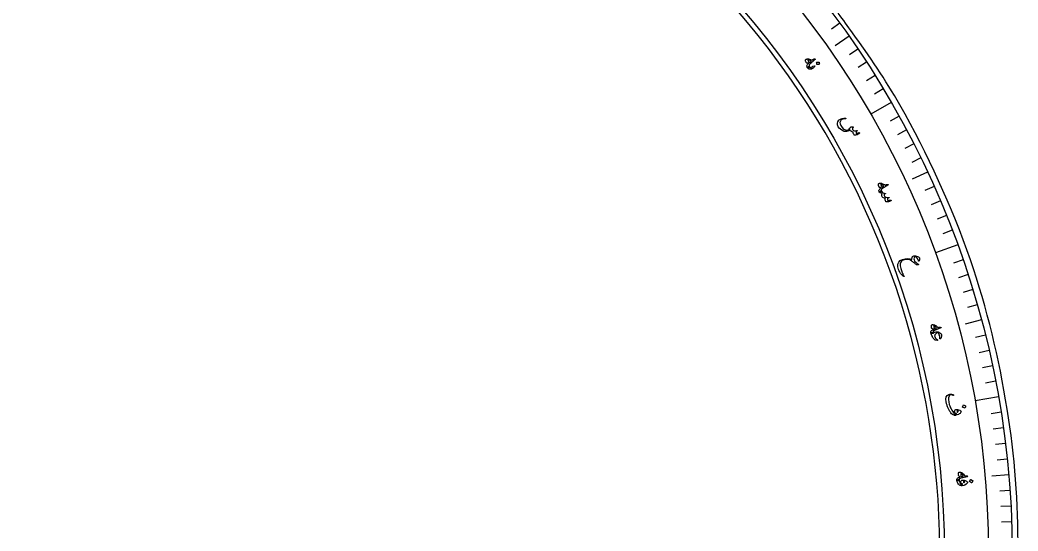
# Model space of a CAD drawing. Header units: millimetres. Extents: x -68 to 68, y -68 to 78.
# Drawn here: x -6.7 to 67.6, y 1.7 to 39.7 of the extents above; entities that cross this region are included whole.
import ezdxf

# ---------------------------------------------------------------- set-up
doc = ezdxf.new("R2010")
doc.units = ezdxf.units.MM
for name, color, linetype in [('CUT_INNER', 6, 'Continuous'), ('CUT_OUTER', 1, 'Continuous'), ('ENGRAVE', 7, 'Continuous'), ('ENGRAVE_FINE', 8, 'Continuous'), ('TEXT', 5, 'Continuous')]:
    doc.layers.add(name, color=color, linetype=linetype)

msp = doc.modelspace()

# ---------------------------------------------------------------- linework, layer by layer
at = {"layer": 'CUT_INNER'}
for centre, radius, start, end in [((0.0001, -0.0002), 61.7624, 92.285139, 12.656461), ((0.0006, 0.0004), 61.7618, 12.656028, 87.715547)]:
    msp.add_arc(centre, radius, start, end, dxfattribs=at)
at = {"layer": 'CUT_OUTER'}
for centre, radius, start, end in [((1.1734, 0.8591), 66.0457, 35.012454, 36.570241), ((13.9249, 7.7473), 51.6769, 29.748606, 36.869515), ((-2.4965, -1.5268), 70.536, 19.361312, 29.6703), ((1.6702, 0.6512), 65.8863, 8.800875, 18.775697), ((5.7894, 0.7518), 61.8025, 359.502762, 9.293012)]:
    msp.add_arc(centre, radius, start, end, dxfattribs=at)
at = {"layer": 'ENGRAVE'}
for points in [[(55.0108, 38.519), (53.9768, 37.795)], [(58.1586, 33.5779), (56.6282, 32.6943)], [(60.8638, 28.3812), (59.7198, 27.8478)], [(63.1058, 22.9686), (61.4452, 22.3642)], [(64.8675, 17.3812), (63.6482, 17.0545)], [(66.1355, 11.6615), (64.3952, 11.3546)], [(66.9002, 5.853), (65.6428, 5.743)]]:
    msp.add_lwpolyline(points, dxfattribs=at)
for radius in [67.1557, 65.3886, 62.1068]:
    msp.add_circle((0, 0), radius, dxfattribs=at)
at = {"layer": 'ENGRAVE_FINE'}
for points in [[(54.3301, 39.4732), (53.7174, 39.028)], [(55.6746, 37.553), (55.0468, 37.1295)], [(56.3216, 36.5756), (55.6864, 36.1632)], [(56.9513, 35.5871), (56.309, 35.1858)], [(57.5637, 34.5878), (56.9145, 34.1977)], [(58.7357, 32.5578), (58.0733, 32.1906)], [(59.295, 31.5277), (58.6263, 31.1722)], [(59.8362, 30.4881), (59.1614, 30.1442)], [(60.3592, 29.4391), (59.6785, 29.1071)], [(61.3498, 27.3147), (60.658, 27.0067)], [(61.8172, 26.2398), (61.12, 25.9439)], [(62.2657, 25.157), (61.5635, 24.8733)], [(62.6953, 24.0665), (61.9882, 23.7951)], [(63.497, 21.8638), (62.7809, 21.6172)], [(63.8689, 20.7523), (63.1486, 20.5182)], [(64.2214, 19.6344), (63.4971, 19.413)], [(64.5543, 18.5106), (63.8262, 18.3019)], [(65.1609, 16.2464), (64.4261, 16.0632)], [(65.4346, 15.1068), (64.6966, 14.9364)], [(65.6882, 13.9625), (64.9474, 13.805)], [(65.9219, 12.8139), (65.1785, 12.6694)], [(66.329, 10.5055), (65.5809, 10.387)], [(66.5022, 9.3463), (65.7522, 9.2409)], [(66.6552, 8.1842), (65.9035, 8.0919)], [(66.7879, 7.0197), (66.0347, 6.9405)], [(66.9922, 4.6845), (66.2367, 4.6317)], [(67.0637, 3.5147), (66.3074, 3.475)], [(67.1148, 2.3437), (66.358, 2.3173)]]:
    msp.add_lwpolyline(points, dxfattribs=at)
at = {"layer": 'TEXT'}
for points in [[(52.4758, 36.8101), (52.4918, 36.8077), (52.4981, 36.8013), (52.4944, 36.7909), (52.4809, 36.7765), (52.4721, 36.7687), (52.46, 36.7578), (52.4446, 36.7437), (52.426, 36.7265), (52.4039, 36.7061), (52.378, 36.6824), (52.3483, 36.6555), (52.3148, 36.6254), (52.2818, 36.5958), (52.2523, 36.5693), (52.2263, 36.5459), (52.2037, 36.5257), (52.1845, 36.5087), (52.1691, 36.4949), (52.1572, 36.4843), (52.149, 36.4771), (52.0981, 36.4297), (52.0623, 36.3877), (52.0415, 36.351), (52.0356, 36.3196), (52.0374, 36.3016), (52.0435, 36.2827), (52.0541, 36.2628), (52.069, 36.242), (52.0756, 36.2281), (52.0762, 36.2143), (52.0707, 36.2005), (52.059, 36.1869), (52.0428, 36.1736), (52.0251, 36.1621), (52.0058, 36.1524), (51.985, 36.1446), (51.9659, 36.1397), (51.9503, 36.1382), (51.9382, 36.1399), (51.9296, 36.1449), (51.9018, 36.1855), (51.885, 36.2254), (51.8789, 36.2645), (51.8837, 36.303), (51.901, 36.3447), (51.9306, 36.3898), (51.9725, 36.4384), (52.0267, 36.4905), (51.9744, 36.4863), (51.9297, 36.488), (51.8928, 36.4957), (51.8634, 36.5093), (51.8456, 36.5245), (51.8284, 36.5451), (51.8118, 36.5709), (51.7957, 36.602), (51.7813, 36.6367), (51.7715, 36.6673), (51.7662, 36.694), (51.7654, 36.7167), (51.7692, 36.7381), (51.7765, 36.7557), (51.7874, 36.7695), (51.8019, 36.7795), (51.8223, 36.7887), (51.8464, 36.7967), (51.8742, 36.8035), (51.9058, 36.8093), (51.9383, 36.8138), (51.9649, 36.8164), (51.9856, 36.8172), (52.0004, 36.8161), (52.0689, 36.8003), (52.1377, 36.7788), (52.207, 36.7518), (52.2767, 36.7191), (52.3049, 36.742), (52.3295, 36.7614), (52.3504, 36.7774), (52.3677, 36.79), (52.383, 36.7994), (52.3979, 36.806), (52.4126, 36.8098), (52.4269, 36.8107)], [(52.1901, 36.6421), (52.1314, 36.6847), (52.0743, 36.7156), (52.0188, 36.7348), (51.9648, 36.7423), (51.9589, 36.7412), (51.9549, 36.7382), (51.9528, 36.7334), (51.9526, 36.7268), (51.9571, 36.7058), (51.9642, 36.6847), (51.9738, 36.6633), (51.986, 36.6418), (52.0008, 36.62), (52.0182, 36.5981), (52.0382, 36.5759), (52.0608, 36.5536), (52.0648, 36.5505), (52.0699, 36.5479), (52.0762, 36.5458), (52.0835, 36.5442), (52.0955, 36.554), (52.1079, 36.5645), (52.1207, 36.5757), (52.1338, 36.5875), (52.1473, 36.6001), (52.1612, 36.6134), (52.1755, 36.6274), (52.1901, 36.6421)], [(52.7762, 36.574), (52.7795, 36.5734), (52.7825, 36.5714), (52.7854, 36.5682), (52.788, 36.5636), (52.7968, 36.5247), (52.8017, 36.4857), (52.8026, 36.4465), (52.7996, 36.4073), (52.7982, 36.4027), (52.7958, 36.3995), (52.7925, 36.3976), (52.7883, 36.3972), (52.6194, 36.3891), (52.6147, 36.3899), (52.6116, 36.393), (52.6101, 36.3983), (52.6102, 36.4058), (52.6103, 36.4124), (52.6101, 36.4225), (52.6098, 36.4363), (52.6092, 36.4537), (52.6083, 36.4748), (52.6069, 36.5), (52.605, 36.5292), (52.6027, 36.5624), (52.6028, 36.5672), (52.6041, 36.5704), (52.6064, 36.572), (52.6098, 36.572)], [(52.3212, 36.2794), (52.4475, 36.3025), (52.4626, 36.3034), (52.4711, 36.2992), (52.473, 36.2899), (52.4685, 36.2755), (52.4488, 36.2412), (52.4257, 36.2092), (52.3992, 36.1794), (52.3692, 36.1518), (52.3356, 36.1265), (52.2981, 36.1033), (52.2566, 36.0822), (52.2112, 36.0634), (52.1269, 36.043), (52.0519, 36.0498), (51.9861, 36.0837), (51.9296, 36.1449), (51.9291, 36.1561), (51.9383, 36.1744), (51.9573, 36.1998), (51.986, 36.2323), (52.0028, 36.2476), (52.0184, 36.2577), (52.0326, 36.2626), (52.0456, 36.2624), (52.0524, 36.2596), (52.0586, 36.2553), (52.0641, 36.2494), (52.069, 36.242), (52.1001, 36.2001), (52.1347, 36.1689), (52.1727, 36.1485), (52.2142, 36.1387), (52.2169, 36.1388), (52.2196, 36.1401), (52.2223, 36.1426), (52.2251, 36.1462), (52.2428, 36.1675), (52.2589, 36.192), (52.2733, 36.2196), (52.2861, 36.2504), (52.2915, 36.2613), (52.2991, 36.2698), (52.309, 36.2758), (52.3212, 36.2794)], [(55.76, 31.3231), (55.7688, 31.3243), (55.7761, 31.3234), (55.7817, 31.3206), (55.7858, 31.3158), (55.7888, 31.3084), (55.7897, 31.3011), (55.7883, 31.294), (55.7847, 31.2869), (55.7694, 31.266), (55.7476, 31.2449), (55.7194, 31.2238), (55.6848, 31.2026), (55.6249, 31.1738), (55.5639, 31.1539), (55.5017, 31.1427), (55.4383, 31.1403), (55.4217, 31.1423), (55.4072, 31.1466), (55.3949, 31.1532), (55.3849, 31.1621), (55.3597, 31.2009), (55.3424, 31.2481), (55.333, 31.3038), (55.3314, 31.3681), (55.2509, 31.3773), (55.1852, 31.4049), (55.1342, 31.4507), (55.0979, 31.515), (55.0621, 31.4973), (55.0272, 31.4813), (54.993, 31.467), (54.9597, 31.4544), (54.927, 31.4433), (54.8946, 31.4336), (54.8627, 31.4254), (54.8311, 31.4186), (54.7717, 31.4107), (54.7121, 31.4119), (54.6521, 31.4219), (54.5919, 31.4409), (54.4742, 31.4985), (54.3721, 31.5722), (54.2855, 31.6619), (54.2142, 31.7678), (54.1586, 31.9015), (54.1453, 32.0254), (54.1745, 32.1397), (54.2463, 32.2445), (54.2783, 32.272), (54.3199, 32.2981), (54.3711, 32.3228), (54.4319, 32.3461), (54.5015, 32.3668), (54.5771, 32.3826), (54.659, 32.3935), (54.7471, 32.3995), (54.753, 32.3992), (54.758, 32.3977), (54.7622, 32.3948), (54.7655, 32.3906), (54.7678, 32.3858), (54.7689, 32.3811), (54.7689, 32.3766), (54.7676, 32.3721), (54.7646, 32.3678), (54.7605, 32.3646), (54.7556, 32.3626), (54.7498, 32.3616), (54.6338, 32.3516), (54.543, 32.3355), (54.4775, 32.3136), (54.437, 32.2858), (54.3683, 32.19), (54.3387, 32.0859), (54.348, 31.9736), (54.3964, 31.8528), (54.497, 31.7034), (54.6132, 31.5947), (54.7453, 31.5268), (54.8934, 31.4997), (54.959, 31.5377), (55.0222, 31.5883), (55.0831, 31.6514), (55.1417, 31.7271), (55.1471, 31.7355), (55.1528, 31.7417), (55.1588, 31.7455), (55.165, 31.747), (55.1883, 31.7487), (55.2103, 31.7502), (55.2309, 31.7514), (55.2501, 31.7524), (55.2678, 31.753), (55.2837, 31.7531), (55.2979, 31.7528), (55.3102, 31.752), (55.316, 31.7508), (55.3195, 31.7481), (55.321, 31.7439), (55.3203, 31.7382), (55.3193, 31.7348), (55.3174, 31.73), (55.3148, 31.7236), (55.3115, 31.7156), (55.3073, 31.7064), (55.302, 31.6961), (55.2958, 31.6846), (55.2886, 31.672), (55.2751, 31.6471), (55.2662, 31.6276), (55.2618, 31.6134), (55.262, 31.6045), (55.2828, 31.5598), (55.3144, 31.5213), (55.3568, 31.489), (55.4102, 31.4627), (55.4383, 31.4582), (55.4786, 31.4608), (55.5311, 31.4705), (55.5958, 31.4875), (55.602, 31.4891), (55.608, 31.4889), (55.6139, 31.4871), (55.6197, 31.4836), (55.6243, 31.4798), (55.6275, 31.4755), (55.6294, 31.4707), (55.63, 31.4654), (55.6233, 31.4533), (55.6053, 31.44), (55.5761, 31.4255), (55.5356, 31.4099), (55.5341, 31.3651), (55.5408, 31.322), (55.5557, 31.2806), (55.5789, 31.2409), (55.5906, 31.2482), (55.5995, 31.2552), (55.6056, 31.262), (55.6088, 31.2686), (55.6114, 31.2755), (55.6149, 31.2807), (55.6194, 31.2843), (55.6248, 31.2863)], [(57.9174, 27.4638), (57.9329, 27.4588), (57.9379, 27.4514), (57.9326, 27.4418), (57.9168, 27.4298), (57.9068, 27.4236), (57.8931, 27.4149), (57.8756, 27.4036), (57.8544, 27.3897), (57.8291, 27.3733), (57.7996, 27.3543), (57.7658, 27.3328), (57.7277, 27.3088), (57.6902, 27.2851), (57.6567, 27.264), (57.6271, 27.2453), (57.6014, 27.2292), (57.5797, 27.2156), (57.5621, 27.2046), (57.5486, 27.1962), (57.5393, 27.1904), (57.4812, 27.1523), (57.4388, 27.1169), (57.4121, 27.0842), (57.4011, 27.0543), (57.3998, 27.0363), (57.4027, 27.0166), (57.4097, 26.9952), (57.421, 26.9721), (57.4252, 26.9573), (57.4234, 26.9436), (57.4156, 26.931), (57.4019, 26.9195), (57.3837, 26.9091), (57.3642, 26.9008), (57.3436, 26.8945), (57.3218, 26.8902), (57.3022, 26.8887), (57.2865, 26.8898), (57.2749, 26.8935), (57.2672, 26.8999), (57.2467, 26.9446), (57.2367, 26.9867), (57.2374, 27.0263), (57.2485, 27.0634), (57.2726, 27.1016), (57.3094, 27.1411), (57.3589, 27.182), (57.421, 27.2242), (57.3687, 27.2289), (57.325, 27.2381), (57.2899, 27.2519), (57.2633, 27.2702), (57.2483, 27.2882), (57.2348, 27.3114), (57.2227, 27.3396), (57.2121, 27.373), (57.2037, 27.4096), (57.1992, 27.4414), (57.1985, 27.4686), (57.2015, 27.4911), (57.2088, 27.5116), (57.219, 27.5277), (57.2321, 27.5395), (57.248, 27.5469), (57.2697, 27.5525), (57.2948, 27.5564), (57.3234, 27.5585), (57.3554, 27.5588), (57.3882, 27.5578), (57.4149, 27.5559), (57.4354, 27.5532), (57.4498, 27.5496), (57.5147, 27.5225), (57.579, 27.4898), (57.6427, 27.4515), (57.7059, 27.4075), (57.7376, 27.4253), (57.7651, 27.4404), (57.7884, 27.4526), (57.8075, 27.4621), (57.8242, 27.4688), (57.84, 27.4728), (57.8551, 27.4741), (57.8694, 27.4726)], [(58.1386, 26.2947), (58.1429, 26.2921), (58.144, 26.2873), (58.142, 26.2803), (58.1368, 26.271), (58.1265, 26.259), (58.1099, 26.2459), (58.087, 26.2318), (58.0578, 26.2167), (58.0241, 26.2008), (57.9901, 26.1877), (57.956, 26.1773), (57.9216, 26.1697), (57.8519, 26.1612), (57.7985, 26.1626), (57.7612, 26.1738), (57.7402, 26.195), (57.7164, 26.2569), (57.7068, 26.3199), (57.7114, 26.3839), (57.7302, 26.4491), (57.6521, 26.4522), (57.5852, 26.4675), (57.5295, 26.4952), (57.4849, 26.5351), (57.456, 26.5853), (57.4448, 26.6444), (57.4511, 26.7125), (57.4751, 26.7896), (57.3985, 26.8073), (57.3383, 26.8316), (57.2945, 26.8624), (57.2672, 26.8999), (57.268, 26.9104), (57.2784, 26.9249), (57.2984, 26.9433), (57.328, 26.9658), (57.3592, 26.9836), (57.3851, 26.9906), (57.4057, 26.9868), (57.421, 26.9721), (57.4757, 26.9019), (57.5426, 26.8492), (57.6218, 26.8141), (57.7134, 26.7966), (57.7184, 26.7956), (57.7224, 26.794), (57.7254, 26.7916), (57.7275, 26.7886), (57.729, 26.7843), (57.7294, 26.78), (57.7287, 26.7758), (57.727, 26.7717), (57.7186, 26.7658), (57.7012, 26.7623), (57.6749, 26.7612), (57.6398, 26.7624), (57.6266, 26.7333), (57.6241, 26.6964), (57.6321, 26.6517), (57.6508, 26.5993), (57.6929, 26.5425), (57.7611, 26.5074), (57.8555, 26.4937), (57.9761, 26.5015), (57.9823, 26.5019), (57.9871, 26.5013), (57.9906, 26.4995), (57.9929, 26.4966), (57.9946, 26.4916), (57.9953, 26.4868), (57.9947, 26.4823), (57.9931, 26.478), (57.9898, 26.4739), (57.986, 26.4707), (57.9819, 26.4683), (57.9775, 26.4667), (57.8975, 26.451), (57.8888, 26.4228), (57.8842, 26.3915), (57.8835, 26.3571), (57.8868, 26.3196), (57.8937, 26.2848), (57.903, 26.2601), (57.9146, 26.2455), (57.9286, 26.2412), (57.9452, 26.2452), (57.9662, 26.2566), (57.9916, 26.2755), (58.0214, 26.3018), (58.032, 26.3044), (58.055, 26.3041), (58.0906, 26.3009), (58.1386, 26.2947)], [(57.6076, 27.3462), (57.5569, 27.398), (57.5058, 27.4381), (57.4543, 27.4664), (57.4023, 27.4829), (57.3963, 27.4827), (57.3919, 27.4805), (57.389, 27.4761), (57.3877, 27.4696), (57.3886, 27.4482), (57.392, 27.4261), (57.3979, 27.4035), (57.4064, 27.3802), (57.4173, 27.3563), (57.4308, 27.3317), (57.4467, 27.3065), (57.4652, 27.2807), (57.4687, 27.277), (57.4733, 27.2736), (57.4791, 27.2704), (57.4861, 27.2676), (57.4995, 27.2752), (57.5135, 27.2835), (57.528, 27.2924), (57.5429, 27.3019), (57.5584, 27.312), (57.5743, 27.3228), (57.5907, 27.3342), (57.6076, 27.3462)], [(60.2343, 22.0308), (60.2521, 22.0056), (60.2628, 21.9749), (60.2664, 21.9388), (60.2629, 21.8974), (60.2587, 21.8755), (60.2539, 21.855), (60.2485, 21.8359), (60.2424, 21.8182), (60.2358, 21.802), (60.2288, 21.7872), (60.2213, 21.774), (60.2135, 21.7623), (60.2049, 21.7532), (60.1977, 21.753), (60.1919, 21.7616), (60.1873, 21.7791), (60.1557, 21.8884), (60.0965, 21.9789), (60.01, 22.0504), (59.8962, 22.1028), (59.8899, 22.1031), (59.8843, 22.101), (59.8793, 22.0962), (59.8751, 22.089), (59.8505, 22.0063), (59.8441, 21.9244), (59.856, 21.8431), (59.8861, 21.7625), (59.8942, 21.749), (59.9079, 21.7328), (59.9271, 21.7137), (59.9519, 21.6918), (60, 21.6531), (60.0424, 21.6189), (60.0792, 21.5891), (60.1104, 21.5638), (60.1359, 21.543), (60.1557, 21.5267), (60.17, 21.5149), (60.1786, 21.5077), (60.1874, 21.4961), (60.1862, 21.4878), (60.1751, 21.4827), (60.1541, 21.4808), (60.0968, 21.4821), (60.0532, 21.4855), (60.0234, 21.491), (60.0074, 21.4987), (59.9768, 21.5291), (59.9427, 21.5607), (59.9051, 21.5932), (59.8639, 21.6269), (59.8192, 21.6616), (59.7709, 21.6974), (59.7191, 21.7341), (59.6636, 21.7719), (59.5349, 21.8412), (59.3995, 21.8795), (59.2575, 21.8871), (59.1089, 21.8641), (59.0331, 21.8376), (58.9676, 21.7999), (58.9121, 21.7511), (58.8668, 21.6912), (58.8222, 21.5672), (58.8188, 21.4078), (58.8565, 21.213), (58.9349, 20.9824), (58.9497, 20.9477), (58.9664, 20.9106), (58.9849, 20.871), (59.0052, 20.8291), (59.0275, 20.7848), (59.0517, 20.7384), (59.0779, 20.6898), (59.106, 20.639), (59.1102, 20.6301), (59.1121, 20.623), (59.1115, 20.6177), (59.1086, 20.6144), (59.0875, 20.6167), (59.048, 20.6419), (58.99, 20.6898), (58.9134, 20.7603), (58.8696, 20.804), (58.8345, 20.8434), (58.8081, 20.8785), (58.7905, 20.9094), (58.7375, 21.0285), (58.6963, 21.1391), (58.6669, 21.2412), (58.6495, 21.3349), (58.6519, 21.5246), (58.7099, 21.6789), (58.8238, 21.7979), (58.9938, 21.8813), (59.1867, 21.9301), (59.3674, 21.9447), (59.5358, 21.9249), (59.6919, 21.8706), (59.697, 21.9451), (59.7068, 22.0078), (59.7215, 22.0588), (59.741, 22.0979), (59.7502, 22.11), (59.7615, 22.1201), (59.7747, 22.1282), (59.79, 22.1342), (59.8336, 22.1434), (59.8763, 22.1485), (59.9179, 22.1494), (59.9587, 22.1461), (60.0443, 22.1293), (60.1189, 22.1045), (60.1822, 22.0716), (60.2343, 22.0308)], [(61.8512, 16.826), (61.8656, 16.8183), (61.8692, 16.8102), (61.8623, 16.8017), (61.8446, 16.7927), (61.8337, 16.7884), (61.8186, 16.7822), (61.7994, 16.7741), (61.7761, 16.7642), (61.7483, 16.7525), (61.7159, 16.7391), (61.6788, 16.7238), (61.6371, 16.7069), (61.5961, 16.6902), (61.5594, 16.6753), (61.5269, 16.6621), (61.4988, 16.6508), (61.475, 16.6412), (61.4558, 16.6335), (61.441, 16.6276), (61.4308, 16.6236), (61.367, 16.5963), (61.319, 16.5689), (61.2869, 16.5415), (61.2708, 16.5139), (61.2663, 16.4964), (61.2657, 16.4765), (61.2689, 16.4542), (61.2759, 16.4295), (61.2774, 16.4142), (61.2732, 16.4011), (61.2634, 16.39), (61.2478, 16.3811), (61.228, 16.3741), (61.2075, 16.3693), (61.186, 16.3668), (61.1638, 16.3664), (61.1442, 16.3684), (61.129, 16.3722), (61.1182, 16.3779), (61.1118, 16.3855), (61.0995, 16.4331), (61.0971, 16.4764), (61.1047, 16.5153), (61.1222, 16.5498), (61.1527, 16.5831), (61.1959, 16.6156), (61.2517, 16.6471), (61.3203, 16.6777), (61.2697, 16.6915), (61.2283, 16.7083), (61.1962, 16.728), (61.1732, 16.7508), (61.1616, 16.7711), (61.1524, 16.7963), (61.1455, 16.8262), (61.1409, 16.861), (61.1392, 16.8984), (61.1403, 16.9306), (61.1444, 16.9575), (61.1513, 16.9791), (61.1621, 16.998), (61.175, 17.0121), (61.1899, 17.0214), (61.2069, 17.0258), (61.2292, 17.0275), (61.2546, 17.0269), (61.2831, 17.0239), (61.3147, 17.0186), (61.3469, 17.0118), (61.3728, 17.0053), (61.3925, 16.999), (61.4061, 16.9929), (61.4651, 16.9548), (61.5226, 16.9112), (61.5786, 16.8623), (61.6331, 16.8079), (61.6674, 16.8199), (61.6971, 16.8298), (61.7222, 16.8378), (61.7427, 16.8437), (61.7603, 16.8474), (61.7766, 16.8485), (61.7917, 16.8471), (61.8055, 16.8431)], [(61.5705, 15.8503), (61.4482, 15.8713), (61.4357, 15.8748), (61.4253, 15.8786), (61.4171, 15.8826), (61.411, 15.887), (61.3841, 15.9103), (61.358, 15.936), (61.3327, 15.964), (61.308, 15.9944), (61.2838, 16.0269), (61.2599, 16.0614), (61.2364, 16.098), (61.2131, 16.1366), (61.1733, 16.2096), (61.1431, 16.2754), (61.1226, 16.334), (61.1118, 16.3855), (61.1154, 16.4073), (61.1296, 16.4248), (61.1541, 16.4381), (61.189, 16.4471), (61.2217, 16.4509), (61.2468, 16.4505), (61.2642, 16.4458), (61.2739, 16.4368), (61.2744, 16.435), (61.2749, 16.4332), (61.2754, 16.4314), (61.2759, 16.4295), (61.2781, 16.4156), (61.2812, 16.4022), (61.2852, 16.3893), (61.29, 16.3768), (61.3168, 16.4076), (61.3484, 16.4343), (61.3847, 16.457), (61.4257, 16.4756), (61.5024, 16.4972), (61.5745, 16.5023), (61.642, 16.4906), (61.7049, 16.4622), (61.7676, 16.4206), (61.8188, 16.3772), (61.8585, 16.3318), (61.8867, 16.2847), (61.901, 16.2295), (61.8969, 16.1617), (61.8743, 16.0813), (61.8332, 15.9884), (61.826, 15.9772), (61.8169, 15.9705), (61.8059, 15.9681), (61.7931, 15.9702), (61.7823, 15.9751), (61.7752, 15.9827), (61.7718, 15.993), (61.7722, 16.0059), (61.7746, 16.0986), (61.7609, 16.1874), (61.7311, 16.2722), (61.6851, 16.353), (61.6614, 16.3836), (61.6383, 16.4057), (61.6158, 16.4194), (61.5937, 16.4247), (61.5687, 16.4207), (61.5393, 16.4053), (61.5057, 16.3785), (61.4677, 16.3403), (61.4308, 16.2963), (61.4048, 16.2573), (61.3897, 16.223), (61.3855, 16.1937), (61.3949, 16.1347), (61.4167, 16.0787), (61.4508, 16.0256), (61.4972, 15.9755), (61.5475, 15.9321), (61.572, 15.9092), (61.5877, 15.8898), (61.5946, 15.8741), (61.5929, 15.8619), (61.5885, 15.856), (61.5832, 15.8521), (61.5773, 15.8502), (61.5705, 15.8503)], [(61.5255, 16.7649), (61.4848, 16.8248), (61.4415, 16.8733), (61.3958, 16.9102), (61.3475, 16.9356), (61.3416, 16.9365), (61.3369, 16.9351), (61.3333, 16.9313), (61.3308, 16.9251), (61.3279, 16.9039), (61.3274, 16.8816), (61.3292, 16.8582), (61.3334, 16.8338), (61.34, 16.8083), (61.3489, 16.7818), (61.3602, 16.7542), (61.3738, 16.7255), (61.3766, 16.7212), (61.3805, 16.717), (61.3857, 16.7129), (61.392, 16.7089), (61.4066, 16.7141), (61.4219, 16.7197), (61.4377, 16.7259), (61.454, 16.7327), (61.471, 16.7399), (61.4886, 16.7477), (61.5068, 16.756), (61.5255, 16.7649)], [(63.3443, 10.5801), (63.3532, 10.5431), (63.3451, 10.5034), (63.3199, 10.4613), (63.2776, 10.4166), (63.2201, 10.3735), (63.1492, 10.3362), (63.065, 10.3048), (62.9673, 10.2791), (62.9315, 10.2722), (62.8977, 10.2692), (62.8658, 10.2701), (62.836, 10.2749), (62.7741, 10.299), (62.712, 10.3397), (62.6498, 10.397), (62.5874, 10.4709), (62.557, 10.5133), (62.5276, 10.5574), (62.4992, 10.6033), (62.4718, 10.6508), (62.4453, 10.7001), (62.4198, 10.7513), (62.3953, 10.8044), (62.3716, 10.8595), (62.3493, 10.915), (62.3287, 10.9695), (62.3097, 11.0229), (62.2925, 11.0753), (62.277, 11.1269), (62.2634, 11.1777), (62.2517, 11.2277), (62.2419, 11.277), (62.221, 11.4863), (62.247, 11.6479), (62.3203, 11.762), (62.4411, 11.8286), (62.4708, 11.8356), (62.5052, 11.8403), (62.5443, 11.8428), (62.5882, 11.843), (62.6372, 11.8392), (62.6858, 11.8302), (62.7338, 11.816), (62.7814, 11.7966), (62.787, 11.7935), (62.7914, 11.7893), (62.7945, 11.7843), (62.7964, 11.7782), (62.7967, 11.7721), (62.7951, 11.7669), (62.7918, 11.7625), (62.7865, 11.759), (62.7805, 11.7567), (62.7746, 11.7558), (62.769, 11.7565), (62.7636, 11.7586), (62.6556, 11.7903), (62.5682, 11.7912), (62.5016, 11.7613), (62.4556, 11.7009), (62.4184, 11.5797), (62.4098, 11.4351), (62.4296, 11.2669), (62.4776, 11.0748), (62.505, 10.9916), (62.5364, 10.909), (62.572, 10.8269), (62.6117, 10.7454), (62.6555, 10.6644), (62.7033, 10.5842), (62.7552, 10.5047), (62.8111, 10.4259), (62.8449, 10.3846), (62.8789, 10.3547), (62.9131, 10.3364), (62.9476, 10.3296), (62.9688, 10.3398), (62.9876, 10.3535), (63.004, 10.3705), (63.0178, 10.3911), (63.0183, 10.3933), (63.0166, 10.3957), (63.0127, 10.3981), (63.0066, 10.4007), (62.9591, 10.4205), (62.9218, 10.4452), (62.8946, 10.475), (62.8775, 10.5098), (62.8654, 10.5766), (62.8762, 10.6314), (62.9101, 10.6743), (62.9671, 10.7054), (63.0205, 10.7141), (63.0888, 10.7073), (63.172, 10.6849), (63.2699, 10.6468), (63.2947, 10.6337), (63.3154, 10.6182), (63.3319, 10.6004), (63.3443, 10.5801)], [(63.0852, 10.5157), (63.0947, 10.5101), (63.1034, 10.5096), (63.1113, 10.5139), (63.1184, 10.5231), (63.1333, 10.5583), (63.1335, 10.5873), (63.1189, 10.6098), (63.0896, 10.6261), (63.0813, 10.6275), (63.0742, 10.6269), (63.0684, 10.6243), (63.0639, 10.6198), (63.0518, 10.5909), (63.0513, 10.5639), (63.0624, 10.5388), (63.0852, 10.5157)], [(63.686, 10.9813), (63.6887, 10.9793), (63.6907, 10.9763), (63.6919, 10.9721), (63.6923, 10.9668), (63.6839, 10.9276), (63.672, 10.8899), (63.6563, 10.8538), (63.6371, 10.8193), (63.6339, 10.8157), (63.6304, 10.8138), (63.6266, 10.8135), (63.6225, 10.8149), (63.466, 10.8794), (63.462, 10.8821), (63.4605, 10.8862), (63.4613, 10.8917), (63.4646, 10.8985), (63.4674, 10.9045), (63.4715, 10.9138), (63.477, 10.9265), (63.4838, 10.9426), (63.4919, 10.9623), (63.5013, 10.9858), (63.5118, 11.0132), (63.5237, 11.0445), (63.5258, 11.0488), (63.5282, 11.0512), (63.531, 11.0517), (63.5342, 11.0503)], [(63.8415, 5.7401), (63.8543, 5.73), (63.8565, 5.7213), (63.8481, 5.7142), (63.8292, 5.7084), (63.8177, 5.7061), (63.8018, 5.7026), (63.7815, 5.6981), (63.7567, 5.6924), (63.7274, 5.6857), (63.6931, 5.6781), (63.6539, 5.6696), (63.6099, 5.6603), (63.5666, 5.651), (63.5278, 5.6427), (63.4936, 5.6355), (63.4638, 5.6292), (63.4388, 5.624), (63.4185, 5.6198), (63.403, 5.6165), (63.3922, 5.6143), (63.3245, 5.5986), (63.2725, 5.5801), (63.2361, 5.5587), (63.2154, 5.5344), (63.208, 5.5179), (63.2039, 5.4984), (63.2031, 5.4759), (63.2057, 5.4504), (63.2045, 5.4351), (63.1981, 5.4228), (63.1864, 5.4137), (63.1695, 5.4076), (63.1489, 5.4042), (63.1278, 5.4031), (63.1062, 5.4043), (63.0843, 5.4079), (63.0653, 5.4132), (63.051, 5.4196), (63.0414, 5.4272), (63.0364, 5.4358), (63.0326, 5.4848), (63.0378, 5.5278), (63.0521, 5.5648), (63.0754, 5.5957), (63.1113, 5.6232), (63.1594, 5.6476), (63.22, 5.6688), (63.2928, 5.6869), (63.2455, 5.7094), (63.2076, 5.7332), (63.1794, 5.7583), (63.1608, 5.7847), (63.1529, 5.8067), (63.1483, 5.8331), (63.1467, 5.8638), (63.1483, 5.8988), (63.1531, 5.936), (63.1599, 5.9675), (63.1686, 5.9932), (63.1792, 6.0133), (63.1932, 6.03), (63.2083, 6.0416), (63.2246, 6.0481), (63.2422, 6.0496), (63.2644, 6.0473), (63.2893, 6.0422), (63.3169, 6.0343), (63.347, 6.0236), (63.3775, 6.0113), (63.4019, 6.0003), (63.4202, 5.9907), (63.4325, 5.9823), (63.4839, 5.9344), (63.5329, 5.8815), (63.5795, 5.8235), (63.6236, 5.7604), (63.6595, 5.7662), (63.6904, 5.7708), (63.7166, 5.7742), (63.7378, 5.7765), (63.7557, 5.777), (63.772, 5.7753), (63.7866, 5.7713), (63.7995, 5.7649)], [(63.824, 5.2844), (63.8232, 5.2712), (63.8188, 5.2563), (63.8107, 5.2397), (63.7989, 5.2213), (63.7266, 5.1411), (63.6425, 5.0826), (63.5467, 5.0459), (63.4393, 5.0308), (63.3826, 5.0321), (63.3316, 5.0398), (63.2862, 5.0538), (63.2464, 5.0741), (63.1621, 5.1434), (63.099, 5.2267), (63.0572, 5.3242), (63.0364, 5.4358), (63.0381, 5.4474), (63.0454, 5.4578), (63.0582, 5.467), (63.0766, 5.4751), (63.0868, 5.4784), (63.0974, 5.4809), (63.1082, 5.4826), (63.1194, 5.4835), (63.1305, 5.4839), (63.1412, 5.4838), (63.1514, 5.4833), (63.1612, 5.4825), (63.1783, 5.4789), (63.1914, 5.4723), (63.2006, 5.4628), (63.2057, 5.4504), (63.2299, 5.3417), (63.2654, 5.2485), (63.3122, 5.1709), (63.3706, 5.1087), (63.3968, 5.114), (63.4175, 5.1195), (63.4328, 5.1254), (63.4426, 5.1315), (63.4509, 5.1386), (63.4562, 5.1449), (63.4584, 5.1506), (63.4577, 5.1555), (63.4562, 5.1588), (63.4544, 5.1614), (63.4521, 5.1632), (63.4494, 5.1643), (63.4107, 5.1794), (63.3802, 5.1994), (63.3578, 5.2243), (63.3435, 5.2541), (63.3291, 5.3429), (63.3482, 5.4064), (63.401, 5.4446), (63.4874, 5.4576), (63.5378, 5.4544), (63.5909, 5.4437), (63.6464, 5.4256), (63.7045, 5.4001), (63.7549, 5.3722), (63.7916, 5.3437), (63.8147, 5.3144), (63.824, 5.2844)], [(63.5101, 5.7369), (63.4805, 5.803), (63.4464, 5.8583), (63.4078, 5.9026), (63.3648, 5.9361), (63.3591, 5.9381), (63.3542, 5.9375), (63.35, 5.9344), (63.3465, 5.9287), (63.3399, 5.9083), (63.3355, 5.8864), (63.3332, 5.8631), (63.3331, 5.8384), (63.3351, 5.8121), (63.3392, 5.7844), (63.3455, 5.7553), (63.3539, 5.7246), (63.3559, 5.72), (63.359, 5.7152), (63.3634, 5.7102), (63.3689, 5.7051), (63.3842, 5.7077), (63.4002, 5.7106), (63.4168, 5.7139), (63.4341, 5.7177), (63.4521, 5.7218), (63.4708, 5.7264), (63.4901, 5.7314), (63.5101, 5.7369)], [(63.6157, 5.3299), (63.6088, 5.3482), (63.5936, 5.3617), (63.57, 5.3706), (63.538, 5.3746), (63.5331, 5.3741), (63.5296, 5.3734), (63.5275, 5.3727), (63.5269, 5.3718), (63.5239, 5.3524), (63.523, 5.333), (63.5243, 5.3136), (63.5277, 5.294), (63.5328, 5.277), (63.5393, 5.2632), (63.5472, 5.2526), (63.5564, 5.2451), (63.5849, 5.2689), (63.6042, 5.2909), (63.6145, 5.3112), (63.6157, 5.3299)], [(64.2126, 5.4183), (64.2151, 5.4161), (64.2168, 5.4129), (64.2177, 5.4086), (64.2176, 5.4033), (64.2059, 5.365), (64.1907, 5.3287), (64.172, 5.2942), (64.1498, 5.2615), (64.1463, 5.2583), (64.1427, 5.2566), (64.1389, 5.2567), (64.1349, 5.2584), (63.9846, 5.3359), (63.9809, 5.339), (63.9797, 5.3432), (63.981, 5.3485), (63.9849, 5.3551), (63.9882, 5.3607), (63.9931, 5.3696), (63.9997, 5.3818), (64.0079, 5.3972), (64.0176, 5.416), (64.029, 5.4386), (64.0419, 5.465), (64.0564, 5.4951), (64.0589, 5.4991), (64.0615, 5.5012), (64.0643, 5.5015), (64.0673, 5.4998)]]:
    msp.add_lwpolyline(points, close=True, dxfattribs=at)

doc.saveas('drawing.dxf')
